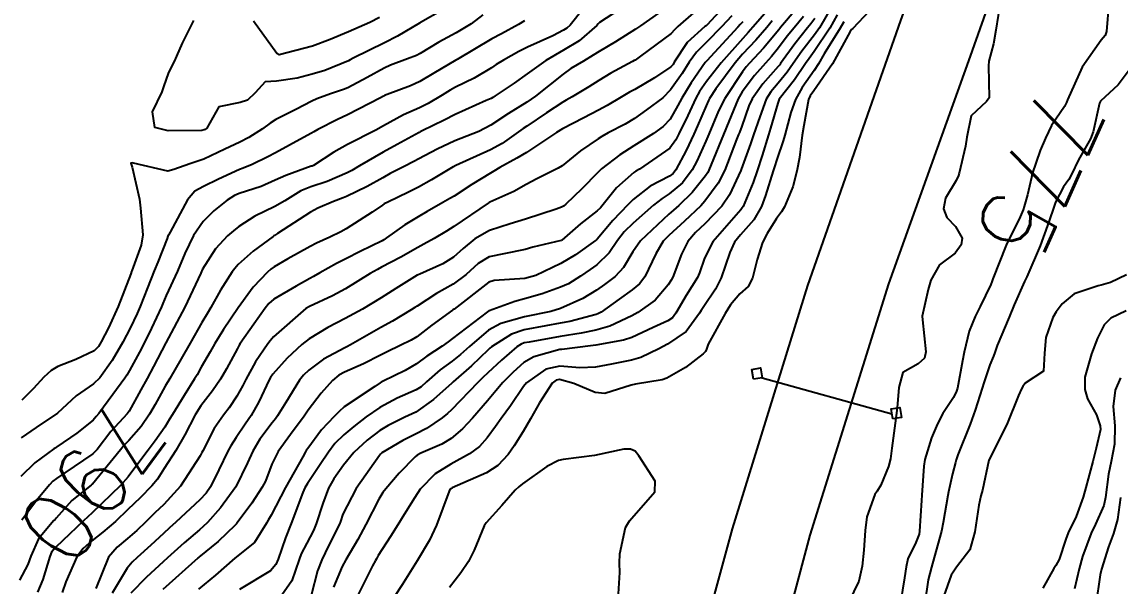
# Model space of a CAD drawing. Header units: metres. Extents: x 307586 to 320046, y 7427249 to 7434250.
# Drawn here: x 318904.8 to 318966.1, y 7429343.4 to 7429374.8 of the extents above; entities that cross this region are included whole.
import ezdxf
from ezdxf.enums import TextEntityAlignment as Align

# ---------------------------------------------------------------- set-up
doc = ezdxf.new("R2010")
doc.units = ezdxf.units.M
doc.header["$MEASUREMENT"] = 0
for name, color, linetype in [('Cotas', 45, 'Continuous'), ('Curvas de Nivel 1m', 11, 'Continuous'), ('Curvas de Nivel 5m', 15, 'Continuous'), ('Linha Férrea', 20, 'Continuous'), ('Portico', 45, 'Continuous')]:
    doc.layers.add(name, color=color, linetype=linetype)
doc.styles.add('Style-STANDARD', font='STANDARD.shx')

msp = doc.modelspace()

# ---------------------------------------------------------------- linework, layer by layer
at = {"layer": 'Curvas de Nivel 1m', "flags": 128}
for points, elevation in [([(318959.429, 7429376.013), (318959.172, 7429374.378), (318959.035, 7429373.613), (318958.772, 7429372.636), (318958.758, 7429372.383), (318958.796, 7429370.591), (318958.641, 7429370.384), (318957.792, 7429369.591), (318957.548, 7429368.394), (318957.464, 7429367.899), (318957.121, 7429366.398), (318957.084, 7429366.265), (318956.947, 7429365.974), (318956.348, 7429364.99), (318956.244, 7429364.407), (318956.423, 7429363.91), (318956.913, 7429363.414), (318957.276, 7429362.766), (318957.231, 7429362.397), (318956.898, 7429361.934), (318956.021, 7429361.279), (318955.534, 7429360.413), (318955.395, 7429359.895), (318955.06, 7429358.418), (318955.061, 7429358.208), (318955.26, 7429356.416), (318955.183, 7429356.061), (318954.823, 7429355.75), (318953.976, 7429355.272), (318953.745, 7429354.436), (318953.659, 7429353.305), (318953.538, 7429352.439), (318953.366, 7429351.038), (318953.277, 7429350.442), (318953.179, 7429350.022), (318952.741, 7429348.971), (318952.537, 7429348.651), (318952.415, 7429348.453), (318951.963, 7429347.215), (318951.861, 7429346.459), (318951.797, 7429345.359), (318951.709, 7429344.46), (318951.51, 7429343.626), (318950.965, 7429342.467)], 776), ([(318936.137, 7429375.569), (318935.4, 7429374.656), (318935.22, 7429374.48), (318935.04, 7429374.366), (318934.429, 7429374.061), (318933.03, 7429373.433), (318932.536, 7429373.187), (318931.69, 7429372.703), (318931.276, 7429372.45), (318931.016, 7429372.278), (318930.036, 7429371.696), (318929, 7429371.184), (318928.711, 7429371.029), (318928.265, 7429370.747), (318927.472, 7429370.271), (318926.986, 7429370.045), (318926.095, 7429369.656), (318924.975, 7429369.027), (318924.551, 7429368.786), (318922.965, 7429367.986), (318922.212, 7429367.566), (318921.069, 7429366.829), (318920.995, 7429366.787), (318920.952, 7429366.775), (318919.526, 7429366.27), (318918.94, 7429365.997), (318918.148, 7429365.654), (318916.929, 7429365.261), (318916.661, 7429365.149), (318916.251, 7429364.887), (318915.514, 7429364.297), (318914.911, 7429363.697), (318914.372, 7429362.908), (318913.896, 7429361.907), (318913.477, 7429360.921), (318912.859, 7429359.56), (318912.666, 7429359.121), (318912.584, 7429358.933), (318912.034, 7429357.745), (318911.646, 7429356.942), (318911.37, 7429356.4), (318910.809, 7429355.381), (318910.648, 7429355.11), (318910.541, 7429354.954), (318909.869, 7429354.039), (318909.09, 7429352.975), (318908.954, 7429352.804), (318908.777, 7429352.616), (318907.866, 7429351.889), (318906.755, 7429351.116), (318906.688, 7429351.067), (318906.584, 7429351.002), (318905.524, 7429350.233), (318904.737, 7429349.47)], 792), ([(318938.16, 7429375.525), (318937.045, 7429374.797), (318936.96, 7429374.725), (318936.883, 7429374.642), (318935.906, 7429373.78), (318935.029, 7429373.253), (318934.052, 7429372.675), (318933.012, 7429371.932), (318932.283, 7429371.418), (318931.22, 7429370.708), (318931.083, 7429370.618), (318930.991, 7429370.567), (318930.715, 7429370.439), (318928.982, 7429369.665), (318928.366, 7429369.359), (318927.149, 7429368.758), (318927.03, 7429368.701), (318926.972, 7429368.668), (318925.75, 7429367.987), (318924.961, 7429367.562), (318923.64, 7429366.8), (318923.21, 7429366.546), (318922.947, 7429366.406), (318921.832, 7429365.928), (318920.935, 7429365.627), (318920.37, 7429365.4), (318919.471, 7429364.852), (318918.92, 7429364.53), (318917.797, 7429363.989), (318916.908, 7429363.414), (318916.616, 7429363.173), (318916.274, 7429362.886), (318915.609, 7429362.176), (318914.875, 7429361.026), (318914.836, 7429360.938), (318914.818, 7429360.901), (318914.78, 7429360.809), (318913.886, 7429358.915), (318912.833, 7429356.93), (318912.151, 7429355.599), (318911.798, 7429354.94), (318911.443, 7429354.297), (318910.784, 7429353.101), (318910.667, 7429352.952), (318909.765, 7429351.968), (318908.997, 7429350.976), (318908.75, 7429350.724), (318907.717, 7429350.016), (318906.736, 7429349.356), (318906.535, 7429349.202), (318906.334, 7429349.004), (318905.607, 7429348.128), (318904.792, 7429347.019)], 791), ([(318942.288, 7429375.344), (318941.406, 7429374.586), (318941.234, 7429374.396), (318941.039, 7429374.182), (318939.331, 7429372.921), (318939.024, 7429372.706), (318938.97, 7429372.674), (318938.876, 7429372.621), (318937.678, 7429371.972), (318937.012, 7429371.565), (318936.448, 7429371.207), (318935.521, 7429370.655), (318935.187, 7429370.471), (318934.998, 7429370.362), (318934.081, 7429369.765), (318932.976, 7429369.021), (318932.779, 7429368.888), (318932.518, 7429368.695), (318931.614, 7429368.056), (318930.963, 7429367.703), (318929.027, 7429366.812), (318928.953, 7429366.783), (318928.926, 7429366.768), (318928.873, 7429366.741), (318927.669, 7429366.025), (318926.936, 7429365.615), (318926.372, 7429365.325), (318925.223, 7429364.777), (318925.028, 7429364.673), (318924.921, 7429364.604), (318924.35, 7429364.222), (318922.908, 7429363.283), (318922.606, 7429363.113), (318921.982, 7429362.819), (318921.24, 7429362.484), (318920.895, 7429362.308), (318919.639, 7429361.603), (318918.877, 7429361.165), (318918.698, 7429361.039), (318918.5, 7429360.864), (318917.705, 7429360.031), (318916.869, 7429358.88), (318916.054, 7429357.674), (318915.577, 7429356.893), (318915.304, 7429356.417), (318914.813, 7429355.556), (318914.574, 7429355.136), (318914.439, 7429354.905), (318913.857, 7429353.978), (318913.2, 7429352.924), (318913.043, 7429352.662), (318912.772, 7429352.222), (318912.243, 7429351.453), (318911.85, 7429350.939), (318911.379, 7429350.311), (318910.738, 7429349.447), (318910.309, 7429348.956), (318908.717, 7429347.432), (318908.483, 7429347.215), (318908.244, 7429346.985), (318907.456, 7429346.238), (318906.691, 7429345.512), (318906.456, 7429345.232), (318906.354, 7429345.003), (318905.962, 7429343.715), (318905.665, 7429343.01)], 789), ([(318943.953, 7429375.663), (318943.044, 7429374.671), (318942.994, 7429374.62), (318942.922, 7429374.571), (318941.928, 7429373.687), (318941.215, 7429372.588), (318941.146, 7429372.465), (318941.02, 7429372.319), (318940.115, 7429371.704), (318939.007, 7429371.065), (318938.723, 7429370.905), (318938.256, 7429370.627), (318937.461, 7429370.171), (318936.992, 7429369.91), (318936.162, 7429369.472), (318934.976, 7429368.859), (318934.643, 7429368.665), (318932.962, 7429367.549), (318932.431, 7429367.223), (318931.481, 7429366.705), (318931.147, 7429366.511), (318930.948, 7429366.394), (318929.911, 7429365.752), (318928.929, 7429365.114), (318928.695, 7429364.973), (318928.295, 7429364.746), (318927.425, 7429364.248), (318926.915, 7429363.96), (318926.17, 7429363.507), (318925.16, 7429362.777), (318925.005, 7429362.675), (318924.901, 7429362.619), (318923.673, 7429362.017), (318922.885, 7429361.617), (318922.353, 7429361.343), (318921.424, 7429360.824), (318921.073, 7429360.626), (318920.87, 7429360.52), (318920.118, 7429360.094), (318918.858, 7429359.359), (318918.591, 7429359.127), (318918.386, 7429358.865), (318917.755, 7429357.959), (318916.986, 7429356.878), (318916.924, 7429356.786), (318916.829, 7429356.609), (318916.219, 7429355.479), (318915.883, 7429354.889), (318915.446, 7429354.243), (318914.788, 7429353.41), (318914.472, 7429352.905), (318913.898, 7429351.781), (318913.387, 7429350.92), (318912.743, 7429349.908), (318912.361, 7429349.309), (318912.053, 7429348.937), (318911.394, 7429348.276), (318910.72, 7429347.613), (318910.024, 7429346.96), (318909.31, 7429346.365), (318908.696, 7429345.865), (318908.224, 7429345.45), (318907.86, 7429344.988), (318907.258, 7429343.583), (318907.041, 7429342.994)], 788), ([(318948.027, 7429375.542), (318947.139, 7429374.519), (318947.098, 7429374.464), (318947.042, 7429374.395), (318946.196, 7429373.364), (318945.417, 7429372.536), (318945.23, 7429372.329), (318945.018, 7429372.053), (318944.035, 7429370.555), (318943.684, 7429369.868), (318943.137, 7429368.568), (318942.969, 7429368.178), (318942.477, 7429367.056), (318942.222, 7429366.577), (318941.666, 7429365.859), (318940.933, 7429365.236), (318940.543, 7429364.981), (318940.062, 7429364.603), (318938.913, 7429363.594), (318938.417, 7429363.116), (318938.054, 7429362.628), (318937.586, 7429361.943), (318936.889, 7429361.281), (318936.518, 7429361.013), (318935.983, 7429360.649), (318935.302, 7429360.222), (318934.867, 7429360.021), (318933.847, 7429359.659), (318932.86, 7429359.382), (318932.315, 7429359.238), (318930.886, 7429358.71), (318930.86, 7429358.703), (318930.792, 7429358.651), (318928.837, 7429357.165), (318928.596, 7429356.982), (318928.253, 7429356.746), (318927.406, 7429356.173), (318926.818, 7429355.749), (318926.199, 7429355.379), (318924.969, 7429354.778), (318924.856, 7429354.726), (318924.802, 7429354.697), (318924.506, 7429354.491), (318922.788, 7429353.357), (318922.507, 7429353.091), (318922.238, 7429352.815), (318921.521, 7429352.073), (318920.756, 7429351.032), (318920.674, 7429350.911), (318920.621, 7429350.832), (318920.474, 7429350.558), (318919.521, 7429348.848), (318918.717, 7429347.306), (318918.554, 7429347.022), (318918.46, 7429346.863), (318917.776, 7429345.784), (318916.683, 7429344.897), (318915.607, 7429343.957), (318914.666, 7429343.174)], 783), ([(318952.087, 7429375.43), (318951.184, 7429374.469), (318951.106, 7429374.405), (318951.041, 7429374.302), (318950.05, 7429372.485), (318949.008, 7429370.996), (318948.796, 7429370.711), (318948.699, 7429370.503), (318948.437, 7429369.05), (318948.362, 7429368.506), (318948.201, 7429367.268), (318948.064, 7429366.509), (318947.826, 7429365.625), (318947.366, 7429364.516), (318947.201, 7429364.237), (318946.916, 7429363.854), (318946.4, 7429363.033), (318946.145, 7429362.528), (318945.844, 7429361.58), (318945.572, 7429360.533), (318945.34, 7429360.071), (318944.87, 7429359.663), (318944.355, 7429359.053), (318944.05, 7429358.552), (318943.113, 7429356.843), (318943.016, 7429356.567), (318942.962, 7429356.437), (318942.829, 7429356.307), (318941.848, 7429355.549), (318940.808, 7429354.946), (318940.536, 7429354.865), (318939.059, 7429354.616), (318938.802, 7429354.557), (318937.331, 7429354.101), (318936.798, 7429354.157), (318935.603, 7429354.652), (318934.806, 7429354.874), (318934.62, 7429354.849), (318934.407, 7429354.666), (318933.69, 7429353.574), (318933.184, 7429352.684), (318932.772, 7429351.976), (318932.28, 7429351.175), (318931.947, 7429350.698), (318931.371, 7429350.079), (318930.742, 7429349.667), (318928.817, 7429348.822), (318928.733, 7429348.782), (318928.708, 7429348.765), (318928.683, 7429348.74), (318928.641, 7429348.65), (318927.935, 7429346.742), (318927.545, 7429345.903), (318926.864, 7429344.757), (318926.68, 7429344.467), (318926.023, 7429343.413), (318925.6, 7429342.771)], 777), ([(318932.847, 7429374.891), (318932.514, 7429374.695), (318931.566, 7429374.177), (318931.035, 7429373.883), (318929.101, 7429372.739), (318929.051, 7429372.711), (318929.022, 7429372.694), (318927.793, 7429371.97), (318927.004, 7429371.51), (318926.491, 7429371.274), (318925.183, 7429370.778), (318925.046, 7429370.726), (318924.992, 7429370.698), (318924.81, 7429370.602), (318922.981, 7429369.649), (318922.416, 7429369.378), (318921.32, 7429368.827), (318921.098, 7429368.703), (318920.971, 7429368.632), (318920.516, 7429368.385), (318918.96, 7429367.535), (318918.523, 7429367.299), (318917.645, 7429366.873), (318917.158, 7429366.669), (318916.949, 7429366.588), (318915.774, 7429366.058), (318914.934, 7429365.654), (318914.456, 7429365.381), (318914.034, 7429364.913), (318913.072, 7429363.094), (318912.977, 7429362.929), (318912.951, 7429362.88), (318912.9, 7429362.752), (318912.386, 7429361.429), (318912.189, 7429360.937), (318911.806, 7429359.998), (318911.399, 7429358.945), (318911.235, 7429358.56), (318910.841, 7429357.745), (318910.443, 7429356.956), (318909.839, 7429355.943), (318909.148, 7429354.975), (318908.799, 7429354.634), (318907.822, 7429353.96), (318906.783, 7429353), (318905.594, 7429352.189), (318904.762, 7429351.624)], 793), ([(318930.534, 7429375.234), (318929.877, 7429374.727), (318929.038, 7429374.219), (318928.074, 7429373.708), (318927.026, 7429373.07), (318926.824, 7429372.963), (318926.325, 7429372.767), (318925.378, 7429372.416), (318925.015, 7429372.245), (318924.068, 7429371.734), (318922.998, 7429371.163), (318922.748, 7429371.061), (318922.023, 7429370.82), (318921.268, 7429370.549), (318920.989, 7429370.419), (318920.085, 7429369.945), (318918.978, 7429369.385), (318918.652, 7429369.188), (318918.221, 7429368.868), (318917.469, 7429368.374), (318916.965, 7429368.116), (318916.125, 7429367.724), (318914.956, 7429367.18), (318914.166, 7429366.912), (318913.278, 7429366.595), (318912.947, 7429366.512), (318911.03, 7429366.949), (318910.953, 7429366.961), (318910.886, 7429366.951), (318910.949, 7429366.721), (318911.363, 7429364.946), (318911.416, 7429364.447), (318911.541, 7429362.944), (318911.46, 7429362.378), (318910.932, 7429360.949), (318910.917, 7429360.905), (318910.871, 7429360.782), (318910.181, 7429358.96), (318909.626, 7429357.754), (318909.231, 7429356.974), (318909.081, 7429356.724), (318908.825, 7429356.469), (318907.813, 7429355.995), (318906.812, 7429355.602), (318906.427, 7429355.385), (318906.017, 7429355.008), (318905.44, 7429354.37), (318904.79, 7429353.715)], 794), ([(318944.429, 7429375.173), (318943.855, 7429374.558), (318943.034, 7429373.726), (318942.457, 7429373.147), (318942.045, 7429372.58), (318941.652, 7429371.948), (318941.007, 7429371.039), (318940.568, 7429370.597), (318939.669, 7429369.934), (318938.985, 7429369.448), (318938.472, 7429369.133), (318937.522, 7429368.635), (318937.172, 7429368.437), (318936.97, 7429368.313), (318935.983, 7429367.63), (318934.954, 7429366.81), (318934.737, 7429366.663), (318933.547, 7429366.078), (318932.939, 7429365.751), (318932.258, 7429365.372), (318930.924, 7429364.771), (318930.883, 7429364.751), (318930.826, 7429364.711), (318928.91, 7429363.412), (318928.496, 7429363.155), (318927.806, 7429362.751), (318927.227, 7429362.428), (318926.895, 7429362.248), (318925.944, 7429361.712), (318924.878, 7429361.141), (318924.642, 7429361.018), (318924.246, 7429360.789), (318922.864, 7429359.943), (318922.131, 7429359.547), (318920.854, 7429358.952), (318920.656, 7429358.833), (318918.837, 7429357.256), (318918.653, 7429357.043), (318918.522, 7429356.863), (318917.831, 7429355.857), (318917.295, 7429354.875), (318917.127, 7429354.549), (318916.794, 7429353.954), (318916.367, 7429353.304), (318916.045, 7429352.887), (318915.523, 7429352.141), (318914.891, 7429350.899), (318914.848, 7429350.803), (318914.75, 7429350.612), (318913.644, 7429348.916), (318912.723, 7429347.908), (318912.221, 7429347.432), (318911.725, 7429346.94), (318911.207, 7429346.443), (318910.699, 7429345.995), (318910.126, 7429345.524), (318909.635, 7429344.966), (318908.919, 7429343.221)], 787), ([(318945.047, 7429374.838), (318944.901, 7429374.686), (318944.767, 7429374.544), (318943.024, 7429372.662), (318942.981, 7429372.613), (318942.945, 7429372.571), (318942.149, 7429371.441), (318941.635, 7429370.584), (318941.422, 7429370.161), (318940.985, 7429369.412), (318940.587, 7429368.988), (318940.048, 7429368.604), (318938.966, 7429367.917), (318938.171, 7429367.418), (318937.154, 7429366.638), (318937.051, 7429366.539), (318936.95, 7429366.427), (318936.061, 7429365.524), (318935.155, 7429364.658), (318935.029, 7429364.551), (318934.921, 7429364.486), (318934.63, 7429364.374), (318932.914, 7429363.82), (318932.046, 7429363.564), (318930.908, 7429363.192), (318930.079, 7429362.722), (318929.436, 7429362.19), (318928.888, 7429361.712), (318928.298, 7429361.329), (318927.012, 7429360.759), (318926.916, 7429360.716), (318926.872, 7429360.693), (318925.681, 7429359.956), (318924.86, 7429359.442), (318923.806, 7429358.796), (318922.848, 7429358.272), (318921.884, 7429357.778), (318920.836, 7429357.15), (318920.432, 7429356.836), (318919.609, 7429356.06), (318918.808, 7429355.182), (318918.671, 7429354.995), (318918.598, 7429354.862), (318918.027, 7429353.631), (318917.591, 7429352.872), (318917.265, 7429352.386), (318916.764, 7429351.638), (318916.462, 7429351.179), (318916.297, 7429350.885), (318915.796, 7429349.836), (318915.326, 7429348.894), (318915.089, 7429348.537), (318914.725, 7429348.153), (318913.399, 7429346.92), (318913.039, 7429346.594), (318912.703, 7429346.288), (318912, 7429345.63), (318911.231, 7429344.945), (318910.946, 7429344.682), (318910.677, 7429344.351), (318909.839, 7429342.958)], 786), ([(318946.687, 7429374.885), (318946.377, 7429374.527), (318945.762, 7429373.807), (318945.028, 7429373.024), (318944.609, 7429372.546), (318943.54, 7429371.094), (318943.183, 7429370.567), (318943.119, 7429370.45), (318942.997, 7429370.152), (318942.515, 7429369.039), (318942.311, 7429368.577), (318941.881, 7429367.664), (318941.309, 7429366.586), (318941.156, 7429366.382), (318940.948, 7429366.229), (318939.874, 7429365.671), (318938.928, 7429364.927), (318938.773, 7429364.773), (318938.626, 7429364.623), (318937.788, 7429363.758), (318936.904, 7429362.717), (318936.868, 7429362.676), (318936.819, 7429362.641), (318935.71, 7429361.836), (318934.883, 7429361.346), (318934.421, 7429361.126), (318933.483, 7429360.681), (318932.871, 7429360.519), (318931.167, 7429360.41), (318930.869, 7429360.308), (318928.924, 7429358.809), (318928.853, 7429358.756), (318928.83, 7429358.74), (318927.685, 7429357.911), (318926.838, 7429357.266), (318926.532, 7429357.067), (318925.922, 7429356.769), (318925.181, 7429356.423), (318924.825, 7429356.239), (318923.868, 7429355.744), (318922.81, 7429355.289), (318922.498, 7429355.123), (318922.136, 7429354.817), (318921.509, 7429354.109), (318920.786, 7429353.163), (318920.547, 7429352.834), (318919.798, 7429351.813), (318919.105, 7429350.855), (318918.746, 7429350.146), (318918.391, 7429349.209), (318918.22, 7429348.865), (318917.626, 7429347.968), (318916.823, 7429346.879), (318916.773, 7429346.818), (318916.711, 7429346.751), (318915.759, 7429345.828), (318914.684, 7429344.957), (318914.651, 7429344.933), (318914.618, 7429344.901), (318912.665, 7429343.16)], 784), ([(318948.425, 7429375.133), (318947.897, 7429374.511), (318947.518, 7429374.036), (318947.032, 7429373.38), (318946.65, 7429372.901), (318946.304, 7429372.527), (318945.699, 7429371.85), (318945.007, 7429370.939), (318944.776, 7429370.543), (318944.26, 7429369.275), (318943.97, 7429368.555), (318943.274, 7429366.883), (318943.148, 7429366.567), (318943.083, 7429366.436), (318942.948, 7429366.241), (318942.207, 7429365.304), (318941.463, 7429364.585), (318941.179, 7429364.329), (318940.918, 7429364.099), (318939.33, 7429362.614), (318938.897, 7429362.008), (318938.385, 7429361.127), (318937.909, 7429360.63), (318937.327, 7429360.184), (318936.871, 7429359.857), (318936.112, 7429359.396), (318934.855, 7429358.831), (318934.316, 7429358.668), (318932.85, 7429358.367), (318931.541, 7429358.008), (318930.842, 7429357.622), (318929.78, 7429356.726), (318929.284, 7429356.275), (318928.82, 7429355.907), (318928.146, 7429355.414), (318927.393, 7429354.754), (318927.083, 7429354.474), (318926.798, 7429354.298), (318925.738, 7429353.826), (318924.788, 7429353.321), (318924.014, 7429352.792), (318923.327, 7429352.25), (318922.767, 7429351.781), (318922.273, 7429351.303), (318921.906, 7429350.818), (318921.445, 7429350.124), (318920.735, 7429349.076), (318920.585, 7429348.832), (318920.475, 7429348.578), (318919.831, 7429346.843), (318919.508, 7429346.04), (318919.1, 7429344.846), (318918.979, 7429344.548), (318918.676, 7429344.206), (318916.944, 7429343.154)], 782), ([(318924.757, 7429375.075), (318924.214, 7429374.792), (318923.038, 7429374.278), (318922.006, 7429373.848), (318921.029, 7429373.48), (318919.165, 7429372.998), (318919.025, 7429373.074), (318917.736, 7429374.873)], 796), ([(318949.051, 7429375.024), (318948.828, 7429374.72), (318948.644, 7429374.504), (318947.936, 7429373.609), (318947.152, 7429372.519), (318947.098, 7429372.444), (318947.021, 7429372.351), (318946.157, 7429371.383), (318945.562, 7429370.534), (318945.382, 7429370.152), (318944.98, 7429369.021), (318944.851, 7429368.666), (318944.8, 7429368.543), (318944.689, 7429368.263), (318944.036, 7429366.554), (318943.67, 7429365.831), (318942.927, 7429364.833), (318942.803, 7429364.693), (318942.689, 7429364.572), (318941.784, 7429363.712), (318940.906, 7429362.921), (318940.602, 7429362.595), (318940.185, 7429361.89), (318939.575, 7429360.61), (318939.277, 7429360.213), (318938.872, 7429359.884), (318938.14, 7429359.351), (318937.135, 7429358.637), (318936.953, 7429358.538), (318936.852, 7429358.505), (318935.383, 7429358.119), (318934.846, 7429358.014), (318934.047, 7429357.874), (318932.842, 7429357.64), (318932.133, 7429357.404), (318931.021, 7429356.708), (318930.918, 7429356.623), (318930.83, 7429356.541), (318929.896, 7429355.644), (318928.876, 7429354.739), (318928.802, 7429354.668), (318927.783, 7429353.761), (318926.786, 7429353.062), (318926.589, 7429352.958), (318926.179, 7429352.766), (318925.243, 7429352.309), (318924.772, 7429352.026), (318924.071, 7429351.483), (318923.332, 7429350.801), (318922.746, 7429350.096), (318922.213, 7429349.34), (318921.92, 7429348.818), (318921.59, 7429347.955), (318921.233, 7429346.825), (318921.076, 7429346.458), (318920.697, 7429345.752), (318920.38, 7429345.142), (318920.273, 7429344.834), (318919.869, 7429343.64), (318919.304, 7429342.844)], 781), ([(318950.309, 7429375.226), (318949.897, 7429374.487), (318949.03, 7429373.187), (318948.742, 7429372.786), (318948.544, 7429372.505), (318947.921, 7429371.604), (318947.076, 7429370.519), (318947.051, 7429370.471), (318947, 7429370.299), (318946.592, 7429368.91), (318946.478, 7429368.525), (318946.121, 7429367.369), (318945.849, 7429366.531), (318945.609, 7429365.867), (318945.055, 7429364.539), (318945.008, 7429364.454), (318944.921, 7429364.353), (318943.374, 7429362.563), (318942.894, 7429361.656), (318942.626, 7429360.832), (318942.506, 7429360.574), (318941.885, 7429359.562), (318941.309, 7429358.585), (318941.113, 7429358.325), (318940.849, 7429358.15), (318940.031, 7429357.788), (318938.839, 7429357.227), (318938.387, 7429357.075), (318936.835, 7429356.799), (318936.694, 7429356.782), (318935.668, 7429356.652), (318934.933, 7429356.557), (318934.831, 7429356.543), (318933.366, 7429356.141), (318932.82, 7429355.823), (318932.217, 7429355.29), (318931.637, 7429354.702), (318931.259, 7429354.245), (318930.793, 7429353.69), (318929.947, 7429352.723), (318929.388, 7429352.116), (318928.766, 7429351.585), (318928.239, 7429351.267), (318927.071, 7429350.757), (318926.861, 7429350.649), (318926.751, 7429350.563), (318925.867, 7429349.643), (318925.106, 7429348.776), (318924.944, 7429348.565), (318924.727, 7429348.205), (318923.989, 7429346.791), (318923.55, 7429345.947), (318922.88, 7429344.807), (318922.679, 7429344.441), (318922.199, 7429343.283)], 779), ([(318950.682, 7429374.842), (318950.481, 7429374.478), (318949.59, 7429373.053), (318949.259, 7429372.496), (318949.019, 7429372.128), (318948.353, 7429371.164), (318947.972, 7429370.51), (318947.718, 7429369.786), (318947.394, 7429368.516), (318947.297, 7429368.189), (318946.96, 7429367.215), (318946.787, 7429366.689), (318946.736, 7429366.522), (318946.306, 7429365.152), (318946.075, 7429364.528), (318945.66, 7429363.788), (318944.907, 7429362.951), (318944.574, 7429362.545), (318944.318, 7429361.969), (318943.833, 7429360.556), (318943.509, 7429359.925), (318942.859, 7429358.954), (318942.706, 7429358.721), (318942.621, 7429358.572), (318941.873, 7429357.549), (318940.835, 7429356.84), (318940.349, 7429356.597), (318939.339, 7429356.098), (318938.823, 7429355.948), (318937.715, 7429355.736), (318936.817, 7429355.558), (318935.936, 7429355.529), (318934.817, 7429355.617), (318934.036, 7429355.45), (318932.973, 7429354.687), (318932.801, 7429354.483), (318932.079, 7429353.408), (318931.558, 7429352.702), (318931.231, 7429352.251), (318930.767, 7429351.626), (318930.335, 7429351.141), (318929.786, 7429350.725), (318928.747, 7429350.159), (318927.871, 7429349.619), (318927.035, 7429348.757), (318926.728, 7429348.295), (318926.143, 7429347.341), (318925.778, 7429346.769), (318925.367, 7429346.109), (318924.687, 7429345.051), (318924.587, 7429344.878), (318924.537, 7429344.782), (318924.365, 7429344.47), (318923.527, 7429342.797)], 778), ([(318966.726, 7429372.283), (318965.99, 7429371.314), (318965.004, 7429370.402), (318964.95, 7429370.301), (318964.59, 7429368.695), (318964.441, 7429368.308), (318963.786, 7429367.142), (318963.393, 7429366.323), (318963.243, 7429366.031), (318962.942, 7429365.621), (318962.496, 7429364.767), (318962.337, 7429364.336), (318962.05, 7429363.474), (318961.646, 7429362.343), (318960.885, 7429360.598), (318960.766, 7429360.352), (318960.181, 7429359.043), (318959.899, 7429358.364), (318959.243, 7429356.78), (318959.1, 7429356.376), (318959.026, 7429356.181), (318958.823, 7429355.69), (318958.494, 7429354.696), (318958.406, 7429354.384), (318958.017, 7429353.161), (318957.728, 7429352.391), (318957.035, 7429350.666), (318956.948, 7429350.397), (318956.91, 7429350.249), (318956.751, 7429349.612), (318956.526, 7429348.612), (318956.486, 7429348.402), (318956.231, 7429346.892), (318956.132, 7429346.406), (318955.823, 7429345.282), (318955.564, 7429344.411), (318955.389, 7429343.699), (318955.202, 7429342.415)], 774), ([(318966.459, 7429360.713), (318965.564, 7429360.293), (318965.039, 7429360.14), (318964.88, 7429360.108), (318963.527, 7429359.666), (318962.864, 7429359.1), (318962.538, 7429358.652), (318962.349, 7429358.335), (318961.951, 7429357.23), (318961.88, 7429356.34), (318961.818, 7429355.34), (318960.808, 7429354.672), (318960.669, 7429354.488), (318960.601, 7429354.353), (318960.426, 7429353.983), (318959.781, 7429352.365), (318958.763, 7429350.37), (318958.411, 7429348.702), (318958.331, 7429348.376), (318958.216, 7429347.866), (318957.984, 7429346.381), (318957.709, 7429345.373), (318956.972, 7429344.396), (318956.678, 7429343.952), (318956.264, 7429342.807)], 773), ([(318966.435, 7429358.709), (318965.583, 7429358.293), (318965.209, 7429357.937), (318964.842, 7429357.184), (318964.496, 7429356.305), (318964.122, 7429355.002), (318964.13, 7429354.31), (318964.287, 7429353.797), (318964.789, 7429352.896), (318964.995, 7429352.298), (318965, 7429352.079), (318964.77, 7429351.04), (318964.573, 7429350.303), (318964.193, 7429348.857), (318964.041, 7429348.31), (318963.642, 7429347.236), (318963.209, 7429346.323), (318963.066, 7429345.966), (318962.691, 7429344.839), (318962.52, 7429344.497), (318962.407, 7429344.333), (318961.778, 7429343.233)], 772), ([(318966.122, 7429354.979), (318965.821, 7429354.29), (318965.711, 7429353.374), (318965.806, 7429352.29), (318965.789, 7429351.274), (318965.593, 7429350.292), (318965.454, 7429349.591), (318965.283, 7429348.294), (318965.187, 7429347.836), (318964.718, 7429346.812), (318964.477, 7429346.304), (318964.002, 7429345.002), (318963.806, 7429344.313), (318963.552, 7429343.197)], 771), ([(318938.081, 7429342.619), (318938.175, 7429344.115), (318938.155, 7429344.618), (318938.168, 7429345.141), (318938.486, 7429346.613), (318938.717, 7429346.99), (318940.12, 7429348.599), (318940.147, 7429349.194), (318939.245, 7429350.613), (318939.029, 7429350.88), (318938.767, 7429350.989), (318938.4, 7429350.991), (318936.763, 7429350.64), (318935.01, 7429350.406), (318934.758, 7429350.353), (318934.097, 7429350.014), (318932.736, 7429349.048), (318932.54, 7429348.887), (318932.34, 7429348.694), (318931.589, 7429347.837), (318930.715, 7429346.876), (318930.608, 7429346.711), (318930.049, 7429345.36), (318929.723, 7429344.72), (318929.309, 7429344.091), (318928.668, 7429343.269)], 776)]:
    msp.add_lwpolyline(points, dxfattribs=dict(at, elevation=elevation))
at = {"layer": 'Curvas de Nivel 5m', "flags": 128}
for points, elevation in [([(318965.467, 7429375.896), (318965.346, 7429374.297), (318965.26, 7429374.078), (318965.038, 7429373.81), (318963.973, 7429372.316), (318963.161, 7429370.484), (318963.104, 7429370.328), (318963.075, 7429370.256), (318963, 7429370.108), (318962.271, 7429369.049), (318961.929, 7429368.34), (318961.645, 7429367.664), (318961.195, 7429366.348), (318961.147, 7429366.151), (318960.935, 7429365.177), (318960.748, 7429364.53), (318960.689, 7429364.354), (318960.514, 7429363.951), (318959.733, 7429362.368), (318958.998, 7429360.492), (318958.956, 7429360.379), (318958.934, 7429360.327), (318958.88, 7429360.185), (318958.296, 7429358.951), (318958.018, 7429358.388), (318957.67, 7429357.566), (318957.387, 7429356.394), (318957.301, 7429355.92), (318957.015, 7429354.398), (318956.968, 7429354.232), (318956.798, 7429353.874), (318956.209, 7429352.985), (318955.908, 7429352.409), (318955.569, 7429351.618), (318955.198, 7429350.416), (318955.138, 7429350.035), (318955.035, 7429348.417), (318955.016, 7429348.131), (318954.905, 7429346.418), (318954.875, 7429346.254), (318954.703, 7429345.772), (318954.256, 7429344.86), (318954.149, 7429344.428), (318954.063, 7429343.816), (318953.833, 7429342.432)], 775), ([(318940.337, 7429375.318), (318939.327, 7429374.616), (318939.041, 7429374.424), (318937.935, 7429373.73), (318937.028, 7429373.185), (318936.696, 7429372.974), (318936.143, 7429372.649), (318935.445, 7429372.23), (318935.016, 7429371.919), (318933.474, 7429370.683), (318932.99, 7429370.349), (318931.968, 7429369.715), (318930.976, 7429369.062), (318930.298, 7429368.72), (318928.967, 7429368.194), (318927.982, 7429367.73), (318926.957, 7429367.185), (318926.679, 7429367.04), (318926.139, 7429366.768), (318925.354, 7429366.369), (318924.943, 7429366.14), (318924.077, 7429365.652), (318922.927, 7429365.086), (318922.728, 7429365.01), (318922.191, 7429364.817), (318921.311, 7429364.434), (318920.917, 7429364.209), (318919.074, 7429363.027), (318918.903, 7429362.913), (318918.871, 7429362.893), (318918.819, 7429362.861), (318917.714, 7429362.048), (318916.879, 7429361.286), (318916.685, 7429361.072), (318916.542, 7429360.883), (318915.887, 7429359.865), (318915.348, 7429358.895), (318915.166, 7429358.58), (318914.844, 7429358.05), (318914.191, 7429356.91), (318913.697, 7429356.039), (318913.049, 7429354.926), (318912.799, 7429354.5), (318912.236, 7429353.488), (318911.93, 7429352.939), (318911.464, 7429352.252), (318910.761, 7429351.481), (318910.503, 7429351.208), (318910.296, 7429350.957), (318908.733, 7429349.038), (318908.703, 7429349.01), (318908.66, 7429348.981), (318907.586, 7429348.13), (318906.714, 7429347.146), (318906.65, 7429347.064), (318906.591, 7429347.001), (318905.719, 7429345.988), (318905.292, 7429345.014), (318905.134, 7429344.56), (318904.67, 7429343.682)], 790), ([(318946.278, 7429375.304), (318945.597, 7429374.534), (318945.339, 7429374.238), (318945.037, 7429373.909), (318943.832, 7429372.558), (318943.012, 7429371.508), (318942.627, 7429370.954), (318942.411, 7429370.576), (318941.963, 7429369.606), (318941.471, 7429368.585), (318941.305, 7429368.251), (318940.965, 7429367.781), (318939.276, 7429366.615), (318939.071, 7429366.498), (318938.95, 7429366.427), (318937.989, 7429365.577), (318937.244, 7429364.637), (318937.101, 7429364.458), (318936.919, 7429364.291), (318935.988, 7429363.573), (318934.942, 7429362.66), (318934.919, 7429362.643), (318934.903, 7429362.634), (318933.326, 7429362.254), (318932.895, 7429362.13), (318931.694, 7429361.899), (318930.888, 7429361.726), (318930.259, 7429361.343), (318929.596, 7429360.729), (318928.867, 7429360.192), (318927.939, 7429359.672), (318926.855, 7429358.977), (318926.727, 7429358.888), (318926.529, 7429358.763), (318925.486, 7429358.134), (318924.843, 7429357.775), (318923.141, 7429356.805), (318922.942, 7429356.698), (318922.83, 7429356.644), (318921.631, 7429356.012), (318920.811, 7429355.394), (318920.523, 7429355.119), (318920.297, 7429354.838), (318919.537, 7429353.596), (318919.073, 7429352.856), (318918.951, 7429352.686), (318918.777, 7429352.464), (318918.09, 7429351.54), (318917.698, 7429350.871), (318917.395, 7429350.225), (318916.733, 7429348.88), (318915.888, 7429347.722), (318915.156, 7429346.896), (318914.927, 7429346.681), (318914.707, 7429346.488), (318913.85, 7429345.758), (318912.932, 7429344.926), (318912.681, 7429344.702), (318911.76, 7429343.851), (318910.887, 7429342.948)], 785), ([(318928.299, 7429375.503), (318927.043, 7429374.793), (318927.021, 7429374.783), (318926.993, 7429374.76), (318925.774, 7429374.034), (318925.032, 7429373.667), (318923.292, 7429372.806), (318923.118, 7429372.712), (318923.021, 7429372.662), (318921.715, 7429372.12), (318921.009, 7429371.909), (318920.157, 7429371.692), (318919.003, 7429371.529), (318918.386, 7429371.482), (318917.815, 7429370.872), (318917.39, 7429370.475), (318916.987, 7429370.331), (318915.789, 7429370.088), (318915.114, 7429368.899), (318915.038, 7429368.833), (318914.972, 7429368.804), (318914.846, 7429368.776), (318912.971, 7429368.757), (318912.217, 7429368.938), (318912.098, 7429369.823), (318912.63, 7429370.934), (318912.728, 7429371.201), (318913.009, 7429372.013), (318913.315, 7429372.629), (318913.453, 7429372.924), (318913.761, 7429373.65), (318914.391, 7429374.91)], 795), ([(318949.954, 7429375.592), (318949.314, 7429374.496), (318949.039, 7429374.109), (318948.342, 7429373.195), (318947.85, 7429372.512), (318947.509, 7429372.024), (318947.012, 7429371.418), (318946.596, 7429370.935), (318946.344, 7429370.527), (318945.981, 7429369.537), (318945.644, 7429368.533), (318945.475, 7429368.028), (318944.953, 7429366.592), (318944.934, 7429366.54), (318944.306, 7429365.176), (318943.866, 7429364.556), (318942.913, 7429363.57), (318942.407, 7429363.076), (318941.975, 7429362.579), (318941.614, 7429361.864), (318941.127, 7429360.588), (318941.042, 7429360.427), (318940.876, 7429360.161), (318940.154, 7429359.31), (318939.177, 7429358.615), (318938.851, 7429358.432), (318937.625, 7429357.853), (318936.843, 7429357.626), (318936.022, 7429357.468), (318934.839, 7429357.272), (318933.117, 7429356.967), (318932.835, 7429356.915), (318932.669, 7429356.858), (318932.417, 7429356.694), (318931.571, 7429355.953), (318930.811, 7429355.257), (318930.53, 7429354.991), (318930.246, 7429354.718), (318928.787, 7429353.191), (318928.55, 7429352.978), (318928.254, 7429352.745), (318927.388, 7429352.14), (318926.769, 7429351.823), (318926.054, 7429351.476), (318924.891, 7429350.779), (318924.817, 7429350.714), (318924.752, 7429350.643), (318923.451, 7429348.799), (318922.718, 7429347.362), (318922.576, 7429346.95), (318922.521, 7429346.812), (318921.922, 7429345.59), (318921.534, 7429344.821), (318921.301, 7429344.199), (318920.938, 7429342.827)], 780), ([(318966.114, 7429348.286), (318965.949, 7429347.059), (318965.723, 7429346.29), (318965.457, 7429345.537), (318965.066, 7429344.296), (318964.994, 7429343.982), (318964.752, 7429342.299)], 770)]:
    msp.add_lwpolyline(points, dxfattribs=dict(at, elevation=elevation))
at = {"layer": 'Linha Férrea'}
for points in [[(318958.768, 7429118.391), (318953.531, 7429132.732), (318948.252, 7429148.9), (318944.552, 7429163.66), (318941.144, 7429178.414), (318938.405, 7429194.588), (318937.2, 7429205.145), (318935.62, 7429220.029), (318934.748, 7429234.019), (318934.293, 7429249.261), (318934.437, 7429255.595), (318935.144, 7429270.596), (318936.417, 7429283.551), (318938.187, 7429298.485), (318940.946, 7429314.624), (318944.698, 7429330.833), (318948.803, 7429346.185), (318953.189, 7429360.207), (318957.649, 7429372.661), (318960.906, 7429381.869), (318965.649, 7429393.758), (318974.464, 7429414.991)], [(318967.159, 7429408.005), (318962.563, 7429396.974), (318957.925, 7429386.071), (318953.833, 7429374.914), (318948.655, 7429360.129), (318944.437, 7429346.552), (318940.845, 7429333.308), (318937.922, 7429320.692), (318935.376, 7429307.161), (318933.495, 7429295.587), (318932.2, 7429284.142), (318931.072, 7429271.946)]]:
    msp.add_lwpolyline(points, dxfattribs=at)
at = {"layer": 'Portico'}
for points in [[(318945.643, 7429354.894), (318945.549, 7429355.442), (318946.025, 7429355.523), (318946.119, 7429354.975)], [(318953.413, 7429352.683), (318953.32, 7429353.231), (318953.796, 7429353.312), (318953.889, 7429352.764)]]:
    msp.add_lwpolyline(points, close=True, dxfattribs=at)
msp.add_lwpolyline([(318946.119, 7429354.975), (318953.366, 7429352.957)], dxfattribs=at)

# ---------------------------------------------------------------- texts
at = {"layer": 'Cotas', "style": 'Style-STANDARD'}
for s, rotation, p in [('775', 245.77536, (318961.632, 7429366.357, 775)), ('790', 233.64058, (318908.705, 7429349.152, 790))]:
    msp.add_text(s, height=4, rotation=rotation, dxfattribs=at).set_placement(p, align=Align.MIDDLE_CENTER)

doc.saveas('drawing.dxf')
